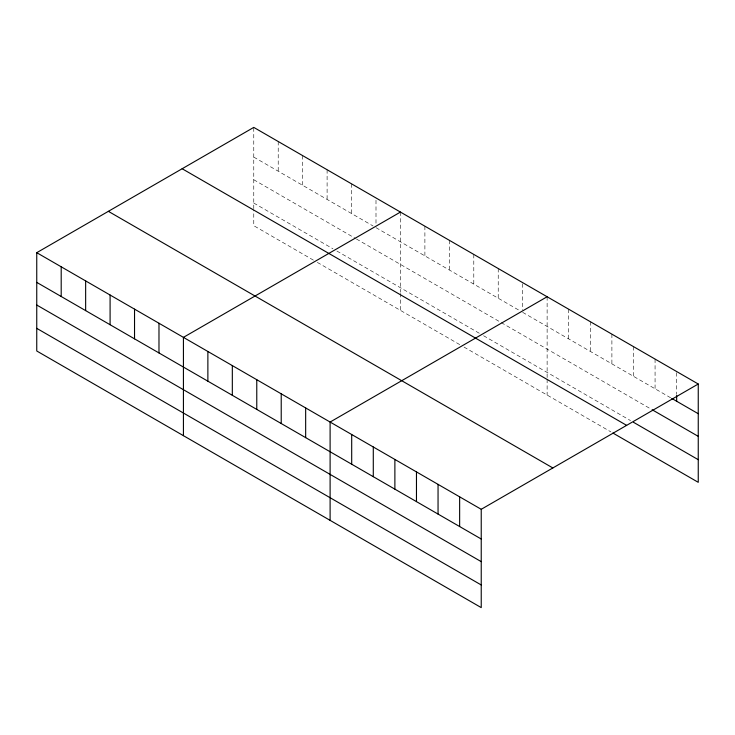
<?xml version="1.0" encoding="UTF-8"?>
<svg xmlns="http://www.w3.org/2000/svg" width="735" height="735" viewBox="0 0 735 735"><rect width="100%" height="100%" fill="white"/><g stroke="black" fill="none" stroke-linecap="round" stroke-linejoin="round"><path stroke-width="0.55" stroke-dasharray="3.67 2.76" d="M253.768 208.712L253.768 127.394M253.768 157.088L373.068 225.967M375.998 227.666L519.746 310.657M522.677 312.347L670.77 397.846M253.768 179.735L355.464 238.443M356.438 239.013L651.146 409.156M253.768 203.053L332.973 248.788M336.887 251.048L479.652 333.469M483.566 335.73L630.538 420.585M313.413 260.135L253.768 225.7L253.768 209.852M317.327 262.395L460.092 344.816M464.005 347.076L610.914 431.895M676.659 372.691L676.659 394.392M655.069 359.084L655.069 388.778M633.478 346.617L633.478 376.32M611.897 334.149L611.897 363.853M590.306 321.691L590.306 351.385M568.715 309.224L568.715 338.927M547.125 296.756L547.125 378.084M547.125 379.214L547.125 395.062M522.677 283.793L522.677 310.06M498.229 268.532L498.229 298.235M473.79 254.42L473.79 284.114M449.342 240.308L449.342 270.002M424.894 226.187L424.894 255.89M400.446 212.075L400.446 292.273M400.446 293.403L400.446 310.381M375.998 200.242L375.998 224.239M351.55 183.851L351.55 213.545M327.103 169.73L327.103 199.433M302.664 155.618L302.664 185.321M278.216 141.506L278.216 171.209"/><path stroke-width="1.1" d="M612.871 433.025L698.25 482.316L698.25 384.01L253.768 127.394L36.75 252.684L36.75 350.99L481.232 607.606L481.232 509.3L36.75 252.684M400.446 212.075L183.428 337.365L183.428 435.671M547.125 296.756L330.107 422.055L330.107 520.362M481.232 509.3L698.25 384.01M671.753 398.416L698.25 413.713M652.129 409.726L698.25 436.351M633.478 422.285L698.25 459.678M182.151 168.738L626.633 425.354M108.367 211.34L552.849 467.956M36.75 282.387L481.232 539.003M36.75 305.025L481.232 561.641M36.75 328.352L481.232 584.968M676.659 395.531L676.659 401.246M459.641 496.842L459.641 526.545M438.051 484.374L438.051 514.077M416.469 471.907L416.469 501.61M394.879 459.448L394.879 489.142M373.288 446.981L373.288 476.684M351.697 434.514L351.697 464.217M305.659 407.943L305.659 437.637M281.22 393.822L281.22 423.525M256.772 379.71L256.772 409.413M232.324 365.598L232.324 395.301M207.876 351.486L207.876 381.18M158.98 323.253L158.98 352.956M134.533 309.141L134.533 338.844M110.094 295.029L110.094 324.723M85.646 280.908L85.646 310.611M61.198 266.796L61.198 296.499"/></g></svg>
